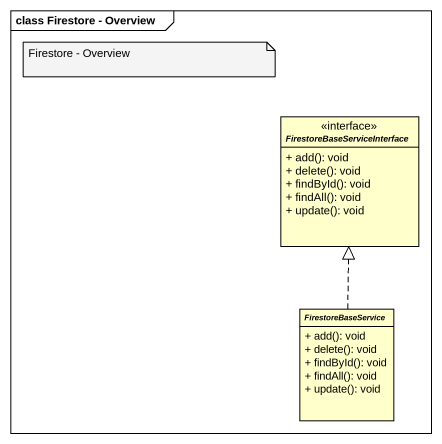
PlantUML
@startuml
mainframe class Firestore - Overview
hide circle
hide empty members
skinparam classAttributeIconSize 0
interface "FirestoreBaseServiceInterface" as FirestoreBaseServiceInterfac {
  + add(): void
  + delete(): void
  + findById(): void
  + findAll(): void
  + update(): void
}
abstract class FirestoreBaseService {
  + add(): void
  + delete(): void
  + findById(): void
  + findAll(): void
  + update(): void
}
FirestoreBaseService .up.|> FirestoreBaseServiceInterfac
note as N1
  Firestore - Overview
end note
@enduml
